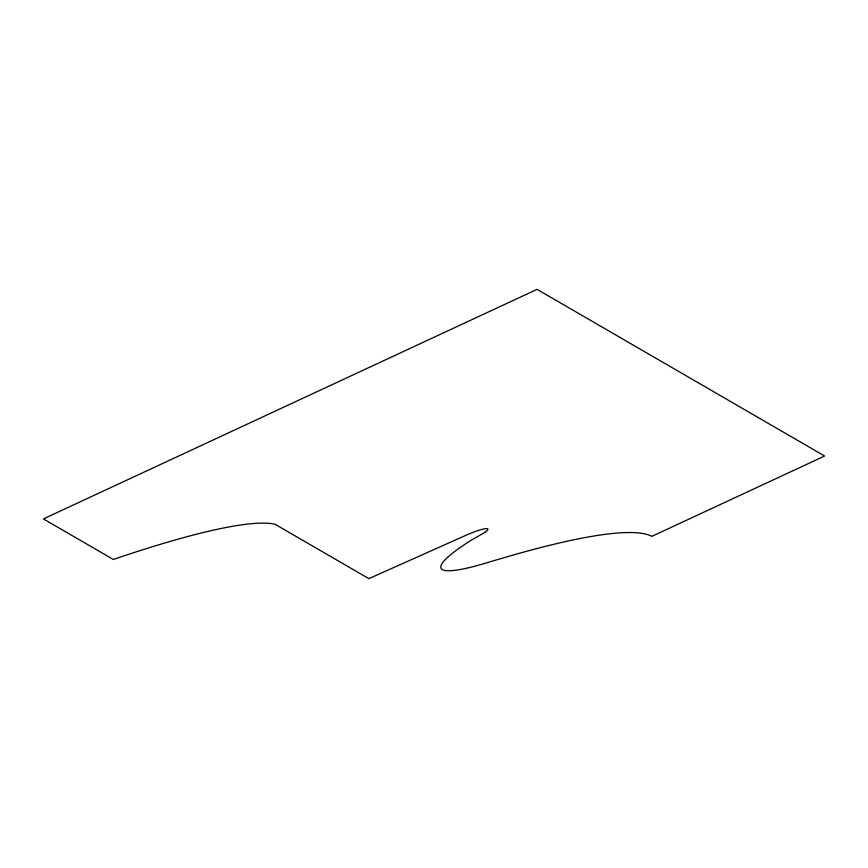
<?xml version="1.0" encoding="UTF-8"?>
<svg xmlns="http://www.w3.org/2000/svg" width="868" height="868" viewBox="0 0 868 868"><rect width="100%" height="100%" fill="white"/><g stroke="black" fill="none" stroke-linecap="round" stroke-linejoin="round"><path stroke-width="1.3" d="M484.756 532.464L470.64 540.558A143.328 19.204 -24.2 0 0 490.778 561.574L510.449 555.835A515.82 69.115 -24.2 0 1 651.814 536.359L824.6 456.015L537.064 289.359L43.4 518.923L113.339 559.459A393.725 52.753 -24.2 0 1 275.156 524.326L368.867 578.641L462.405 536.88A24.554 3.288 -24.2 0 1 484.192 528.872A24.554 3.288 -24.2 0 1 484.756 532.464"/></g></svg>
